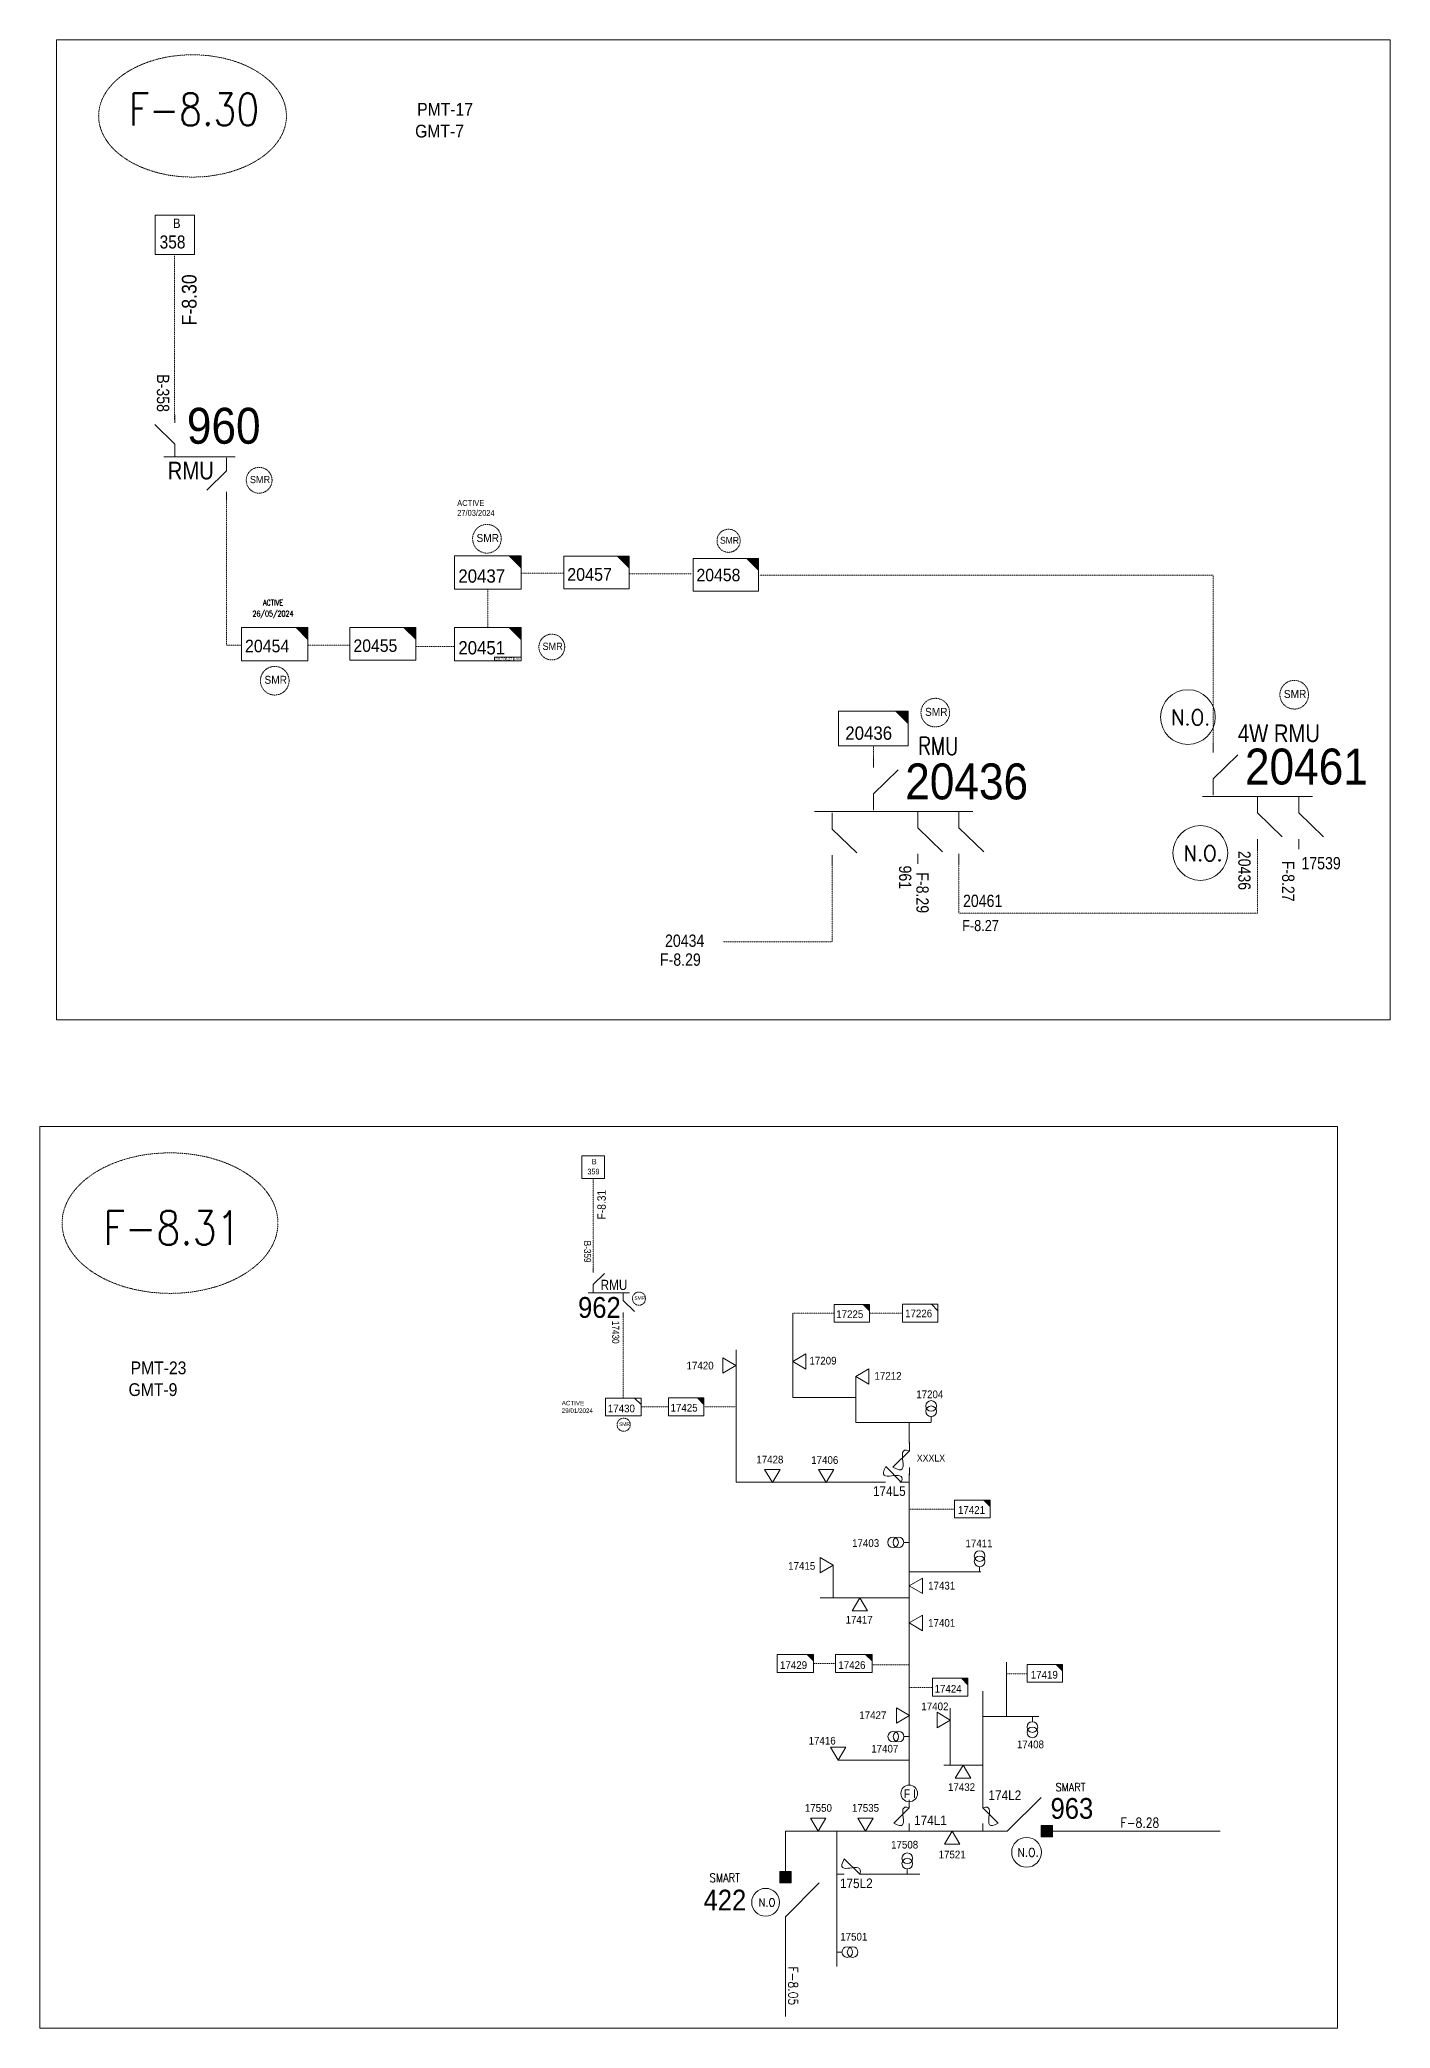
# Model space of a CAD drawing. Header units: metres. Extents: x 65984 to 144644, y -19036 to 23726.
# Drawn here: x 96201 to 97136, y -5857 to -4480 of the extents above; entities that cross this region are included whole.
import ezdxf
from ezdxf.enums import TextEntityAlignment as Align

# ---------------------------------------------------------------- set-up
doc = ezdxf.new("R2010")
doc.units = ezdxf.units.M
doc.header["$MEASUREMENT"] = 0
doc.linetypes.add('DGN Style 2', pattern=[0.023128, 0, -0.023128])
doc.linetypes.add('DGN Style 3', pattern=[0.013877, 0, -0.013877])
doc.layers.get('0').update_dxf_attribs({"color": 95, "lineweight": 40})
for name, color, linetype, lineweight in [('ABS', 7, 'Continuous', 40), ('ABS NUMBER', 112, 'Continuous', 30), ('CONTRACTOR NAME', 95, 'Continuous', 40), ('d_eos', 111, 'Continuous', 40), ('d_eos no', 121, 'Continuous', 40), ('d_fco', 5, 'Continuous', 40), ('d_fco text', 95, 'Continuous', 40), ('d_oh branch', 94, 'Continuous', 40), ('d_switch', 95, 'Continuous', 40), ('d_tf', 1, 'Continuous', 40), ('d_tf no', 6, 'Continuous', 40), ('d_tf_200', 1, 'Continuous', 40), ('d_ug cable', 95, 'Continuous', 40), ('d_unit sub', 7, 'Continuous', 40), ('EARTH FAULT INDICATOR', 95, 'Continuous', 40), ('FDR  1  05', 172, 'Continuous', 40), ('fedr no', 95, 'Continuous', 40), ('GRID STATION  04', 7, 'Continuous', 40), ('Level 37', 7, 'Continuous', 0), ('O H MAIN FEEDER', 4, 'Continuous', 100), ('SW N O', 114, 'Continuous', 30)]:
    doc.layers.add(name, color=color, linetype=linetype, lineweight=lineweight)
doc.styles.add('NASKHF', font='naskhf.shx', dxfattribs={"height": 8})
doc.styles.add('Style-Andalus', font='andlso.ttf')
doc.styles.add('Style-Arial', font='arial.ttf')
doc.styles.add('Style-ENGINEERING', font='ENGINEERING.shx')
doc.styles.add('Style-msdefault', font='msdefault.shx')
doc.styles.add('Style-simplex', font='simplex.shx')
doc.styles.add('Style-STANDARD', font='STANDARD.shx')

# ---------------------------------------------------------------- blocks, each defined once
blk = doc.blocks.new('*U1112')
at = {"layer": 'd_eos', "color": 2, "linetype": 'Continuous', "lineweight": 13, "ltscale": 1.349475}
for p, q in [((-10.92, 12.05), (-10.92, 14.82)), ((-10.92, 4.75), (-4.06, 11.41)), ((-10.93, 0.2), (-10.93, 4.75)), ((-13.93, -0.16), (10.87, -0.16)), ((7.07, -0.16), (7.07, -4.72)), ((7.08, -4.72), (13.94, -11.38)), ((7.07, -12.02), (7.07, -14.78))]:
    blk.add_line(p, q, dxfattribs=at)
at = {"layer": 'd_ug cable', "color": 2, "linetype": 'DGN Style 2', "lineweight": 13, "flags": 128}
blk.add_lwpolyline([(7.07, -14.78), (7.07, -14.78)], close=True, dxfattribs=at)
blk = doc.blocks.new('TF_8')
at = {"color": 0, "linetype": 'ByBlock', "lineweight": -2}
blk.add_line((6.3, 4.95), (9.9, 1.35), dxfattribs=at)
blk.add_3dface([(-10.1, 4.95), (9.9, 4.95), (9.9, -5.05), (-10.1, -5.05)], dxfattribs=at)
blk = doc.blocks.new('exist.us-1000kva')
at = {"color": 0, "linetype": 'ByBlock', "lineweight": -2, "flags": 128}
blk.add_lwpolyline([(40, 12.9), (32.8, 20), (40, 20)], close=True, dxfattribs=at)
at = {"color": 0, "linetype": 'ByBlock', "lineweight": -2, "extrusion": (0, 0, -1)}
blk.add_solid([(-40, 12.9), (-32.8, 20), (-40, 20)], dxfattribs=at)
at = {"color": 0, "linetype": 'ByBlock', "lineweight": -2, "xscale": 2, "yscale": 2}
blk.add_blockref('TF_8', (20.2, 10.1), dxfattribs=at)
blk = doc.blocks.new('*U1105')
at = {"layer": 'd_eos', "color": 2, "linetype": 'Continuous', "lineweight": 13, "ltscale": 0.780946}
for p, q in [((-10.9, 12), (-10.9, 14.8)), ((-10.9, 4.8), (-4.1, 11.4)), ((-10.9, 0.2), (-10.9, 4.8)), ((-13.9, -0.2), (10.9, -0.2)), ((7.1, -0.2), (7.1, -4.7)), ((7.1, -4.7), (13.9, -11.4)), ((7.1, -12), (7.1, -14.8))]:
    blk.add_line(p, q, dxfattribs=at)
at = {"layer": 'd_ug cable', "color": 2, "linetype": 'DGN Style 2', "lineweight": 13, "flags": 128}
blk.add_lwpolyline([(7.1, -14.8), (7.1, -14.8)], close=True, dxfattribs=at)
blk = doc.blocks.new('TFU_87')
at = {"layer": 'd_tf_200', "color": 6, "linetype": 'Continuous', "lineweight": 13}
blk.add_line((0, 10), (0, 0), dxfattribs=at)
at = {"layer": 'd_tf_200', "color": 6, "linetype": 'Continuous', "lineweight": 13, "extrusion": (0, 0, -1)}
for centre in [(0, 30), (0, 20)]:
    blk.add_circle(centre, 10, dxfattribs=at)
blk = doc.blocks.new('*U1012')
at = {"layer": 'd_fco', "color": 7, "linetype": 'Continuous', "lineweight": 13}
blk.add_line((-4.6, 4.2), (-10.1, 4.2), dxfattribs=at)
at = {"layer": 'd_fco', "color": 7, "linetype": 'Continuous', "lineweight": 13, "flags": 128}
blk.add_lwpolyline([(13, 4.2), (7.1, 4.2), (-4.4, -7.3)], dxfattribs=at)
at = {"layer": 'd_fco', "color": 7, "linetype": 'Continuous', "lineweight": 13}
blk.add_open_spline([(-4.4, -7.3), (-13, 7.7), (11.6, -7.7), (7.1, 4.2)], degree=3, dxfattribs=at)
blk = doc.blocks.new('*U1291')
at = {"layer": 'd_fco', "color": 6, "linetype": 'Continuous', "lineweight": 13}
blk.add_line((-4.6, 4.2), (-10.1, 4.2), dxfattribs=at)
at = {"layer": 'd_fco', "color": 6, "linetype": 'Continuous', "lineweight": 13, "flags": 128}
blk.add_lwpolyline([(13, 4.2), (7.1, 4.2), (-4.4, -7.3)], dxfattribs=at)
at = {"layer": 'd_fco', "color": 6, "linetype": 'Continuous', "lineweight": 13}
blk.add_open_spline([(-4.4, -7.3), (-13, 7.7), (11.6, -7.7), (7.1, 4.2)], degree=3, dxfattribs=at)
blk = doc.blocks.new('*U1006')
at = {"layer": 'EARTH FAULT INDICATOR', "color": 2, "linetype": 'Continuous', "lineweight": 13}
blk.add_circle((0.02, 0.13), 4, dxfattribs=at)
at = {"layer": 'EARTH FAULT INDICATOR', "color": 2, "lineweight": 13, "style": 'Style-Andalus', "width": 0.9}
blk.add_text('F I', height=4.234, dxfattribs=at).set_placement((-2.61, 2.11), align=Align.TOP_LEFT)
blk = doc.blocks.new('ABS2_1_1')
at = {"color": 0, "linetype": 'ByBlock', "lineweight": -2, "ltscale": 500}
for q in [(-29900, 43500), (0, 0)]:
    blk.add_line((0, 13600), q, dxfattribs=at)
at = {"color": 0, "linetype": 'ByBlock', "lineweight": -2, "ltscale": 500, "flags": 128}
for points in [[(5000, 43600), (-5000, 43600), (-5000, 53600), (5000, 53600)], [(3791, 49653), (3791, 49653), (3791, 49653)]]:
    blk.add_lwpolyline(points, close=True, dxfattribs=at)
at = {"color": 0, "linetype": 'ByBlock', "lineweight": -2, "ltscale": 500}
for points in [[(5000, 43600), (-5000, 43600), (5000, 53600), (-5000, 53600)], [(3791, 49653), (3791, 49653), (3791, 49653)]]:
    blk.add_solid(points, dxfattribs=at)
blk = doc.blocks.new('TRA1_1250')
at = {"layer": 'd_tf', "color": 6, "linetype": 'Continuous', "lineweight": 13, "ltscale": 0.000310849, "flags": 128}
blk.add_lwpolyline([(10, -17), (0, 0), (-10, -17)], close=True, dxfattribs=at)
blk = doc.blocks.new('TRA1_1249')
at = {"layer": 'd_tf', "color": 6, "linetype": 'Continuous', "lineweight": 13, "ltscale": 0.000310849, "xscale": 1.000046566207833, "yscale": 1.000046566207833, "zscale": 1.000046566207833, "rotation": 180}
blk.add_blockref('TRA1_1250', (0, 0), dxfattribs=at)
blk = doc.blocks.new('*U3485')
at = {"layer": 'SW N O', "color": 3, "lineweight": 13, "ltscale": 0.426762}
blk.add_circle((0, 0), 16.8, dxfattribs=at)
at = {"layer": 'SW N O', "color": 3, "lineweight": 13, "style": 'Style-STANDARD'}
blk.add_text('N.O.', height=9.6, dxfattribs=at).set_placement((1.7, -0.2), align=Align.MIDDLE_CENTER)
blk = doc.blocks.new('*U3486')
at = {"layer": 'SW N O', "color": 3, "lineweight": 13, "ltscale": 0.426762}
blk.add_circle((0, 0), 16.8, dxfattribs=at)
at = {"layer": 'SW N O', "color": 3, "lineweight": 13, "style": 'Style-STANDARD'}
blk.add_text('N.O', height=9.6, dxfattribs=at).set_placement((1.7, -0.2), align=Align.MIDDLE_CENTER)
blk = doc.blocks.new('*U4099')
at = {"layer": 'SW N O', "color": 3, "lineweight": 13, "ltscale": 0.426762}
blk.add_circle((0, 0), 16.8, dxfattribs=at)
at = {"layer": 'SW N O', "color": 3, "lineweight": 13, "style": 'Style-STANDARD'}
blk.add_text('N.O.', height=9.6, dxfattribs=at).set_placement((1.7, -0.2), align=Align.MIDDLE_CENTER)

msp = doc.modelspace()

# ---------------------------------------------------------------- linework, layer by layer
at = {"layer": 'CONTRACTOR NAME', "color": 2, "lineweight": 13, "ltscale": 0.498271, "flags": 128}
for points in [[(96529.4, -4909.8), (96516, -4909.8), (96516, -4907.3), (96529.4, -4907.3)], [(96534.4, -4909.8), (96529.4, -4909.8), (96529.4, -4907.3), (96534.4, -4907.3)]]:
    msp.add_lwpolyline(points, close=True, dxfattribs=at)
at = {"layer": 'd_eos', "color": 2, "linetype": 'Continuous', "lineweight": 13, "ltscale": 1.556629}
for p, q in [((97013.6, -4973.4), (97013.6, -4966.5)), ((96778.4, -4983.7), (96778.4, -4976.8)), ((97013.6, -4991.5), (97030.7, -4975)), ((96778.4, -5001.9), (96795.5, -4985.3)), ((97013.6, -5002.9), (97013.6, -4991.5)), ((96778.4, -5013.2), (96778.4, -5001.9)), ((97006.1, -5003.8), (97082.3, -5003.8)), ((97044.2, -5003.8), (97044.2, -5015.1)), ((97072.8, -5003.8), (97072.8, -5015.1)), ((96737.5, -5014.1), (96847.1, -5014.1)), ((96749.8, -5015), (96749.8, -5026.3)), ((96809, -5014.1), (96809, -5025.4)), ((96809, -5025.4), (96826.1, -5042)), ((96837.6, -5014.1), (96837.6, -5025.4)), ((96837.6, -5025.4), (96854.7, -5042)), ((97044.2, -5015.1), (97061.3, -5031.7)), ((97072.8, -5015.1), (97089.9, -5031.7)), ((96749.8, -5026.3), (96766.8, -5042.9)), ((97044.2, -5033.3), (97044.2, -5040.2)), ((97072.8, -5033.3), (97072.8, -5040.2)), ((96749.8, -5044.5), (96749.8, -5051.4)), ((96809, -5043.6), (96809, -5050.5)), ((96837.6, -5043.6), (96837.6, -5050.5))]:
    msp.add_line(p, q, dxfattribs=at)
at = {"layer": 'd_oh branch', "color": 6, "linetype": 'Continuous', "lineweight": 13}
for p, q in [((96722.5, -5420), (96722.5, -5361.6)), ((96766.2, -5405.4), (96766.2, -5437.2)), ((96766.2, -5420), (96722.5, -5420)), ((96818.3, -5437.2), (96766.2, -5437.2)), ((96803.2, -5451.7), (96803.2, -5437.2)), ((96803.2, -5478.5), (96796.6, -5478.5)), ((96803.2, -5472.8), (96803.2, -5479.4)), ((96750.5, -5558.6), (96750.5, -5536)), ((96803.2, -5540.8), (96852.8, -5540.8)), ((96803.2, -5558.6), (96741.6, -5558.6)), ((96870.6, -5603.2), (96870.6, -5640.8)), ((96854.1, -5701.1), (96854.1, -5623.3)), ((96831.6, -5674.6), (96831.6, -5635)), ((96854.1, -5640.8), (96892.9, -5640.8)), ((96803.2, -5671.2), (96753.9, -5671.2)), ((96827.2, -5674.6), (96854.1, -5674.6)), ((96803.2, -5702.4), (96803.2, -5699.9)), ((96753, -5813.9), (96753, -5720.3)), ((96810.6, -5750.1), (96771.9, -5750.1))]:
    msp.add_line(p, q, dxfattribs=at)
at = {"layer": 'd_ug cable', "color": 88, "linetype": 'DGN Style 3', "lineweight": 13, "true_color": 0x175208}
for p, q in [((96511.4, -4860.1), (96511.4, -4886.8)), ((96563.7, -4849.1), (96534.5, -4849.1)), ((96609.2, -4849.7), (96652.4, -4849.7)), ((96387.3, -4898.9), (96415.6, -4898.9)), ((96461.9, -4899.9), (96487.9, -4899.9))]:
    msp.add_line(p, q, dxfattribs=at)
at = {"layer": 'd_ug cable', "color": 3, "linetype": 'DGN Style 3', "lineweight": 13}
msp.add_line((96778.4, -4976.8), (96778.4, -4968.8), dxfattribs=at)
at = {"layer": 'd_ug cable', "color": 6, "linetype": 'DGN Style 3', "lineweight": 13}
for p, q in [((96751.1, -5361.6), (96722.5, -5361.6)), ((96775.6, -5361.6), (96798.4, -5361.6)), ((96636.4, -5426.5), (96617.5, -5426.5)), ((96661, -5426.5), (96683.3, -5426.5)), ((96834.6, -5497.3), (96803.2, -5497.3)), ((96752.1, -5604.2), (96737, -5604.2)), ((96884.7, -5611.3), (96870.6, -5611.3)), ((96803.2, -5620.7), (96819.2, -5620.7))]:
    msp.add_line(p, q, dxfattribs=at)
at = {"layer": 'd_ug cable', "color": 88, "linetype": 'DGN Style 3', "lineweight": 13, "true_color": 0x175208, "flags": 128}
for points in [[(96294.6, -4742.8), (96294.6, -4628.5)], [(96340.7, -4899), (96330.5, -4899), (96330.5, -4798.4)], [(96699.7, -4850.6), (97013.6, -4850.6), (97013.6, -4966.5)], [(97044.2, -5040.2), (97044.2, -5084.6), (96837.6, -5084.6), (96837.6, -5050.5)]]:
    msp.add_lwpolyline(points, dxfattribs=at)
at = {"layer": 'd_ug cable', "color": 3, "linetype": 'DGN Style 3', "lineweight": 13, "flags": 128}
msp.add_lwpolyline([(96674.3, -5104.5), (96749.7, -5104.5), (96749.7, -5051.2)], dxfattribs=at)
at = {"layer": 'd_ug cable', "color": 6, "linetype": 'DGN Style 3', "lineweight": 13, "flags": 128}
for points in [[(96584.4, -5268.3), (96584.4, -5333.5)], [(96605.2, -5364.4), (96605.2, -5420.3)], [(96803.2, -5605), (96777.4, -5605)]]:
    msp.add_lwpolyline(points, dxfattribs=at)
at = {"layer": 'd_ug cable', "color": 2, "linetype": 'DGN Style 3', "lineweight": 13}
for centre, radius in [((96353.1, -4784.8), 8.93), ((96510.8, -4825.3), 9.92), ((96678.1, -4826.7), 8.02), ((96555.7, -4900.3), 8.93), ((96363.9, -4923.6), 9.92), ((97069.7, -4933.3), 9.92), ((96821.2, -4945.7), 9.92), ((96616.1, -5351.5), 4.56), ((96605.5, -5438.8), 4.56)]:
    msp.add_circle(centre, radius, dxfattribs=at)
at = {"layer": 'fedr no', "color": 82, "linetype": 'DGN Style 3', "lineweight": 13, "true_color": 0x1dc70e}
for centre, major_axis in [((96307, -4532.5), (65, 0)), ((96291.4, -5299.2), (74.7, 0))]:
    msp.add_ellipse(centre, major_axis=major_axis, ratio=0.651175, dxfattribs=at)
at = {"layer": 'GRID STATION  04', "color": 88, "linetype": 'Continuous', "lineweight": 13, "ltscale": 1.089814, "true_color": 0x175208, "flags": 128}
msp.add_lwpolyline([(96281.2, -4601.3), (96281.2, -4628.5), (96308.4, -4628.5), (96308.4, -4601.3)], close=True, dxfattribs=at)
at = {"layer": 'GRID STATION  04', "color": 6, "linetype": 'Continuous', "lineweight": 13, "ltscale": 0.63068, "flags": 128}
msp.add_lwpolyline([(96576.6, -5252.6), (96576.6, -5268.3), (96592.3, -5268.3), (96592.3, -5252.6)], close=True, dxfattribs=at)
at = {"layer": 'O H MAIN FEEDER', "color": 6, "lineweight": 13, "ltscale": 0.70316}
for p, q in [((96683.3, -5386.9), (96683.3, -5478.5)), ((96784.3, -5478.5), (96683.3, -5478.5)), ((96803.2, -5688.4), (96803.2, -5478.5)), ((96717.4, -5749.1), (96717.4, -5720.3))]:
    msp.add_line(p, q, dxfattribs=at)
at = {"layer": 'O H MAIN FEEDER', "color": 6, "lineweight": 13, "ltscale": 43.2}
msp.add_line((96868.3, -5720.3), (96717.4, -5720.3), dxfattribs=at)
at = {"layer": 'O H MAIN FEEDER', "color": 17, "lineweight": 13, "ltscale": 43.2}
msp.add_line((97018.4, -5720.3), (96900.1, -5720.3), dxfattribs=at)
at = {"layer": 'O H MAIN FEEDER', "color": 5, "lineweight": 13, "ltscale": 0.70316}
msp.add_line((96717.4, -5848.5), (96717.4, -5784), dxfattribs=at)
at = {"layer": 'O H MAIN FEEDER', "color": 140, "linetype": 'Continuous', "lineweight": 13, "flags": 128}
for points in [[(96212.7, -4479.8), (97136.1, -4479.8), (97136.1, -5158.4), (96212.7, -5158.4)], [(96201.2, -5232.4), (97099.7, -5232.4), (97099.7, -5856.7), (96201.2, -5856.7)]]:
    msp.add_lwpolyline(points, close=True, dxfattribs=at)

# ---------------------------------------------------------------- block references
at = {"layer": 'ABS', "color": 2, "linetype": 'Continuous', "lineweight": 13, "ltscale": 1.170551, "zscale": 0.0005193689142128212}
for p, xscale, yscale, rotation in [((96860.3, -5720.3), 0.0007842704371776844, 0.0007842704371776844, 269.9999853872725), ((96717.4, -5790.2), 0.0007842704371776845, -0.000784270437177685, 180.0000071997266)]:
    msp.add_blockref('ABS2_1_1', p, dxfattribs=dict(at, xscale=xscale, yscale=yscale, rotation=rotation))
at = {"layer": 'd_eos', "color": 2, "linetype": 'Continuous', "lineweight": 13, "ltscale": 1.349475, "xscale": 1.991606655732645, "yscale": 1.991606655732645, "zscale": 1.991606655732645, "rotation": 180}
msp.add_blockref('*U1112', (96308.7, -4768.9), dxfattribs=at)
at = {"layer": 'd_eos', "color": 2, "linetype": 'Continuous', "lineweight": 13, "ltscale": 0.780946, "xscale": 1.152550147993429, "yscale": 1.152550147993429, "zscale": 1.152550147993429}
msp.add_blockref('*U1105', (96597, -5347.3), dxfattribs=at)
at = {"layer": 'd_fco', "color": 7, "linetype": 'Continuous', "lineweight": 13, "extrusion": (0, 0, -1)}
for p, xscale, yscale, zscale, rotation in [((-96799.1, -5463.9), 0.9840266099502251, 0.9840266099502251, 0.9840266099502251, 90.0000000006002), ((-96791.1, -5474.6), 0.9265469129975201, 0.9265469129975201, 0.9265469129975201, 180.0000000006002), ((-96799.3, -5710.7), 0.9265469129975201, 0.9265469129975201, 0.9265469129975201, 90.00000000060015)]:
    msp.add_blockref('*U1012', p, dxfattribs=dict(at, xscale=xscale, yscale=yscale, zscale=zscale, rotation=rotation))
at = {"layer": 'd_fco', "color": 6, "linetype": 'Continuous', "lineweight": 13, "xscale": 0.9265469129975202, "yscale": 0.9265469129975202, "zscale": 0.9265469129975202, "rotation": 90.0000000006002}
msp.add_blockref('*U1291', (96858, -5710.7), dxfattribs=at)
at = {"layer": 'd_fco', "color": 6, "linetype": 'Continuous', "lineweight": 13, "extrusion": (0, 0, -1), "xscale": 0.9265469129975201, "yscale": 0.9265469129975201, "zscale": 0.9265469129975201, "rotation": 180.0000000006002}
msp.add_blockref('*U1291', (-96762.3, -5746.2), dxfattribs=at)
at = {"layer": 'd_tf', "color": 6, "linetype": 'Continuous', "lineweight": 13, "ltscale": 0.000310849, "xscale": 0.5327999999999999, "yscale": 0.5327999999999999, "zscale": 0.5327999999999999}
for p, rotation in [((96683.2, -5397.9), 89.99999999999999), ((96722.5, -5395.1), 269.9999999999999), ((96766.2, -5405.4), 269.9999999999999), ((96708.4, -5478.9), 359.9999999999999), ((96745.7, -5478.9), 359.9999999999999), ((96803.4, -5640.1), 89.99999999999997), ((96840.4, -5674.6), 180), ((96740.2, -5720.3), 359.9999999999999), ((96772.8, -5720.3), 359.9999999999999)]:
    msp.add_blockref('TRA1_1249', p, dxfattribs=dict(at, rotation=rotation))
at = {"layer": 'd_tf', "color": 6, "linetype": 'Continuous', "lineweight": 13, "ltscale": 0.000310849, "extrusion": (0, 0, -1), "xscale": 0.5327999999999999, "yscale": 0.5327999999999999, "zscale": 0.5327999999999999}
for p, rotation in [((-96750.5, -5536), 270), ((-96803.2, -5550.3), 89.99999999999997), ((-96768.9, -5558.6), 180), ((-96803.2, -5576.1), 89.99999999999997), ((-96831.5, -5643.3), 269.9999999999999), ((-96832.8, -5720.3), 179.9999999999999)]:
    msp.add_blockref('TRA1_1249', p, dxfattribs=dict(at, rotation=rotation))
msp.add_blockref('TRA1_1249', (-96753.9, -5671.2), dxfattribs=at)
at = {"layer": 'd_tf no', "color": 2, "linetype": 'Continuous', "lineweight": 13, "xscale": 1.147466245546056, "yscale": 1.147466245546056, "zscale": 0.9557289750301914, "rotation": 359.9999999999999}
msp.add_blockref('exist.us-1000kva', (96341, -4909.8), dxfattribs=at)
at = {"layer": 'd_tf_200', "color": 6, "linetype": 'Continuous', "lineweight": 13, "xscale": 0.3687225983912771, "yscale": 0.3687225983912771, "zscale": 0.3687225983912771}
for p, rotation in [((96818.3, -5436.9), 359.9999999999999), ((96803, -5520.3), 89.99999999999984), ((96851.9, -5540.8), 359.9999999999999), ((96888.4, -5640.8), 179.9999999999998), ((96803.2, -5654.8), 89.99999999999999), ((96752.9, -5804), 269.9999999999998)]:
    msp.add_blockref('TFU_87', p, dxfattribs=dict(at, rotation=rotation))
at = {"layer": 'd_tf_200', "color": 6, "linetype": 'Continuous', "lineweight": 13, "extrusion": (0, 0, -1), "xscale": 0.3687225983912771, "yscale": 0.3687225983912771, "zscale": 0.3687225983912771, "rotation": 359.9999999999999}
msp.add_blockref('TFU_87', (-96801.8, -5750.1), dxfattribs=at)
at = {"layer": 'd_unit sub', "color": 2, "linetype": 'Continuous', "lineweight": 13, "xscale": 1.207851585135741, "yscale": 1.207851585135741, "zscale": 1.061921083366879, "rotation": 359.9999999999999}
msp.add_blockref('exist.us-1000kva', (96754.2, -4968.8), dxfattribs=at)
at = {"layer": 'EARTH FAULT INDICATOR', "color": 2, "linetype": 'Continuous', "lineweight": 13, "xscale": 1.44, "yscale": 1.44, "zscale": 1.44}
msp.add_blockref('*U1006', (96803.1, -5694.3), dxfattribs=at)
at = {"layer": 'FDR  1  05', "color": 2, "linetype": 'Continuous', "lineweight": 13, "rotation": 359.9999999999999}
for name, p, xscale, yscale, zscale in [('exist.us-1000kva', (96488.4, -4860.1), 1.152615552171592, 1.152615552171592, 1.061921083366879), ('exist.us-1000kva', (96653.6, -4861.6), 1.13241940480493, 1.13241940480493, 0.9557289750301914), ('exist.us-1000kva', (96488.4, -4909.8), 1.152615552171592, 1.152615552171592, 1.061921083366879), ('TF_8', (96605.3, -5426.4), 1.229075327970925, 1.229075327970925, 0.6145376639854626)]:
    msp.add_blockref(name, p, dxfattribs=dict(at, xscale=xscale, yscale=yscale, zscale=zscale))
at = {"layer": 'FDR  1  05', "color": 88, "linetype": 'Continuous', "lineweight": 13, "true_color": 0x175208, "zscale": 0.9557289750301914, "rotation": 359.9999999999999}
for p, xscale, yscale in [((96564.1, -4859.9), 1.127662261948678, 1.127662261948678), ((96416, -4909.4), 1.137564885853606, 1.137564885853606)]:
    msp.add_blockref('exist.us-1000kva', p, dxfattribs=dict(at, xscale=xscale, yscale=yscale))
at = {"layer": 'FDR  1  05', "color": 6, "linetype": 'Continuous', "lineweight": 13, "zscale": 0.6145376639854626, "rotation": 359.9999999999999}
for name, p, xscale, yscale in [('exist.us-1000kva', (96751.1, -5367.8), 0.6145376639854626, 0.6145376639854626), ('TF_8', (96810.9, -5361.5), 1.229075327970925, 1.229075327970925), ('exist.us-1000kva', (96636.4, -5432.6), 0.6145376639854626, 0.6145376639854626), ('exist.us-1000kva', (96834.6, -5503.4), 0.6145376639854626, 0.6145376639854626), ('exist.us-1000kva', (96711.7, -5610.5), 0.6320830608001375, 0.6320830608001375), ('exist.us-1000kva', (96752.1, -5610.5), 0.6320830608001375, 0.6320830608001375), ('exist.us-1000kva', (96819.2, -5626.7), 0.6145376639854626, 0.6145376639854626), ('exist.us-1000kva', (96884.7, -5617.2), 0.6145376639854626, 0.6145376639854626)]:
    msp.add_blockref(name, p, dxfattribs=dict(at, xscale=xscale, yscale=yscale))
at = {"layer": 'SW N O', "color": 3, "lineweight": 13}
for name, p, xscale, yscale, zscale in [('*U3485', (96996.1, -4948.8), 1.127615533785409, 1.127615533785409, 1.127615533785409), ('*U3485', (97004.7, -5042.9), 1.127615533785409, 1.127615533785409, 1.127615533785409), ('*U4099', (96884.4, -5734.9), 0.6146514315409548, 0.6146514315409548, 0.6146514315409548), ('*U3486', (96703.7, -5769.5), 0.5728388813453792, 0.5728388813453792, 0.5728388813453792)]:
    msp.add_blockref(name, p, dxfattribs=dict(at, xscale=xscale, yscale=yscale, zscale=zscale))

# ---------------------------------------------------------------- texts
at = {"layer": 'ABS NUMBER', "color": 2, "lineweight": 13, "style": 'Style-Arial', "width": 0.88}
for s, p in [('963', (96901, -5697.3)), ('422', (96660.8, -5760.8))]:
    msp.add_text(s, height=14.4, rotation=360, dxfattribs=at).set_placement(p, align=Align.TOP_LEFT)
at = {"layer": 'CONTRACTOR NAME', "color": 2, "lineweight": 13, "style": 'Style-msdefault', "width": 0.945946}
for s, height, p in [('2017.08.27', 1.7, (96516.5, -4907.7)), ('JTC', 1.42, (96530.3, -4907.8))]:
    msp.add_text(s, height=height, dxfattribs=at).set_placement(p, align=Align.TOP_LEFT)
at = {"layer": 'd_eos no', "color": 7, "linetype": 'Continuous', "lineweight": 13, "style": 'Style-Arial', "width": 0.88}
for s, p in [('PMT-17', (96462.5, -4523.5)), ('GMT-7', (96461.1, -4538.6)), ('PMT-23', (96264.1, -5395)), ('GMT-9', (96262.7, -5410.1))]:
    msp.add_text(s, height=8.84, dxfattribs=at).set_placement(p, align=Align.TOP_LEFT)
at = {"layer": 'd_eos no', "color": 2, "linetype": 'Continuous', "lineweight": 13, "style": 'Style-Arial', "width": 0.88}
msp.add_text('960', height=24.88, dxfattribs=at).set_placement((96354.1, -4759.5), align=Align.RIGHT)
for s, p in [('20461', (97035.6, -4970.6)), ('20436', (96800.4, -4980.9))]:
    msp.add_text(s, height=24.88, dxfattribs=at).set_placement(p, align=Align.TOP_LEFT)
msp.add_text('962', height=14.4, dxfattribs=at).set_placement((96573.9, -5364.8))
at = {"layer": 'd_fco text', "color": 7, "linetype": 'Continuous', "lineweight": 13, "style": 'Style-msdefault', "width": 0.916667}
msp.add_text('174L5', height=6.65, dxfattribs=at).set_placement((96800.7, -5488.1), align=Align.RIGHT)
at = {"layer": 'd_fco text', "color": 6, "linetype": 'Continuous', "lineweight": 13, "style": 'Style-msdefault', "width": 0.916667}
msp.add_text('174L2', height=6.65, dxfattribs=at).set_placement((96880.7, -5698.7), align=Align.RIGHT)
at = {"layer": 'd_fco text', "color": 7, "linetype": 'Continuous', "lineweight": 13, "style": 'Style-msdefault', "width": 0.916667}
msp.add_text('174L1', height=6.65, dxfattribs=at).set_placement((96806.5, -5716.1))
at = {"layer": 'd_fco text', "color": 6, "linetype": 'Continuous', "lineweight": 13, "style": 'Style-msdefault', "width": 0.916667}
msp.add_text('175L2', height=6.65, dxfattribs=at).set_placement((96755.2, -5759.7))
at = {"layer": 'd_switch', "color": 88, "linetype": 'Continuous', "lineweight": 13, "true_color": 0x175208, "style": 'Style-msdefault', "width": 0.9}
msp.add_text('F-8.30', height=10.16, rotation=90, dxfattribs=at).set_placement((96299.6, -4642.2), align=Align.TOP_RIGHT)
at = {"layer": 'd_switch', "color": 7, "linetype": 'Continuous', "lineweight": 13, "style": 'Style-ENGINEERING', "width": 0.857143}
msp.add_text('20436', height=8.53, rotation=270, dxfattribs=at).set_placement((97039.5, -5041.4), align=Align.TOP_LEFT)
at = {"layer": 'd_switch', "color": 30, "linetype": 'Continuous', "lineweight": 13, "style": 'Style-ENGINEERING', "width": 0.857143}
msp.add_text('17539', height=8.53, dxfattribs=at).set_placement((97074.7, -5045.7), align=Align.TOP_LEFT)
at = {"layer": 'd_switch', "color": 6, "linetype": 'Continuous', "lineweight": 13, "style": 'Style-msdefault', "width": 0.9}
msp.add_text('F-8.31', height=5.88, rotation=90, dxfattribs=at).set_placement((96587.2, -5276.2), align=Align.TOP_RIGHT)
at = {"layer": 'd_tf no', "color": 1, "linetype": 'Continuous', "lineweight": 40, "style": 'Style-msdefault', "width": 0.945946}
for height, p in [(4.99, (96346.7, -4781.8)), (5.54, (96503.6, -4822)), (4.99, (96549.3, -4897.3)), (5.54, (96356.8, -4920.2)), (5.54, (96814.1, -4942.4)), (5.54, (97062.5, -4930)), (2.43, (96612.9, -5349.9)), (2.43, (96602.3, -5437.2))]:
    msp.add_text('SMR', height=height, dxfattribs=at).set_placement(p, align=Align.TOP_LEFT)
at = {"layer": 'd_tf no', "color": 121, "linetype": 'Continuous', "lineweight": 13, "style": 'Style-msdefault', "width": 0.945946}
msp.add_text('20437', height=9.21, dxfattribs=at).set_placement((96491, -4846.5), align=Align.TOP_LEFT)
at = {"layer": 'd_tf no', "color": 88, "linetype": 'Continuous', "lineweight": 13, "true_color": 0x175208, "style": 'Style-msdefault', "width": 0.945946}
for s, height, p in [('20457', 8.8, (96566.4, -4845.6)), ('20455', 8.63, (96418.4, -4895))]:
    msp.add_text(s, height=height, dxfattribs=at).set_placement(p, align=Align.TOP_LEFT)
at = {"layer": 'd_tf no', "color": 2, "linetype": 'Continuous', "lineweight": 13, "style": 'Style-msdefault', "width": 0.945946}
for s, height, p in [('20458', 8.63, (96655.9, -4846.1)), ('20454', 8.72, (96343.3, -4895.2)), ('20451', 9.21, (96491, -4896.2)), ('20436', 9.21, (96758.9, -4955.3))]:
    msp.add_text(s, height=height, dxfattribs=at).set_placement(p, align=Align.TOP_LEFT)
at = {"layer": 'd_tf no', "color": 6, "linetype": 'Continuous', "lineweight": 13, "style": 'Style-msdefault', "width": 0.945946}
for s, p in [('17225', (96752.6, -5359.6)), ('17226', (96800.3, -5359.1)), ('17420', (96649, -5395.2)), ('17209', (96734.1, -5391.8)), ('17212', (96779.1, -5402.3)), ('17425', (96637.9, -5424.4)), ('17204', (96808, -5415.1)), ('17428', (96697.3, -5460.3)), ('17406', (96735.3, -5460.6)), ('17421', (96836.9, -5495.2)), ('17403', (96763.6, -5518.1)), ('17411', (96842.1, -5518.3)), ('17417', (96759.1, -5571.2)), ('17429', (96713.7, -5602.6)), ('17426', (96754.1, -5602.6)), ('17419', (96887.3, -5609.3)), ('17424', (96820.7, -5619)), ('17427', (96768.6, -5637.3)), ('17408', (96877.7, -5657.5)), ('17432', (96830, -5687.1)), ('17550', (96730.9, -5701.5)), ('17535', (96763.5, -5701.5)), ('17501', (96755.4, -5790.7))]:
    msp.add_text(s, height=5.33, dxfattribs=at).set_placement(p, align=Align.TOP_LEFT)
at = {"layer": 'd_tf no', "color": 131, "linetype": 'Continuous', "lineweight": 13, "style": 'Style-msdefault', "width": 0.945946}
msp.add_text('17430', height=5.33, dxfattribs=at).set_placement((96594.5, -5424.9), align=Align.TOP_LEFT)
at = {"layer": 'd_tf no', "color": 7, "linetype": 'Continuous', "lineweight": 13, "style": 'Style-msdefault', "width": 0.945946}
msp.add_text('XXXLX', height=4.8, dxfattribs=at).set_placement((96808.4, -5459.5), align=Align.TOP_LEFT)
at = {"layer": 'd_tf no', "color": 6, "linetype": 'Continuous', "lineweight": 13, "style": 'Style-msdefault', "width": 0.945946}
for s, p in [('17415', (96738.1, -5533.9)), ('17431', (96835, -5547.6)), ('17401', (96835, -5573.4)), ('17402', (96830.3, -5631.2)), ('17407', (96795.6, -5660.5))]:
    msp.add_text(s, height=5.33, dxfattribs=at).set_placement(p, align=Align.TOP_RIGHT)
for s, p in [('17416', (96733.5, -5660.3)), ('17508', (96790.6, -5732.3)), ('17521', (96823.5, -5739.1))]:
    msp.add_text(s, height=5.33, dxfattribs=at).set_placement(p)
at = {"layer": 'd_tf no', "color": 121, "linetype": 'Continuous', "lineweight": 40, "insert": (96490.2, -4798.5), "char_height": 4.102, "attachment_point": 1, "style": 'NASKHF'}
msp.add_mtext('\\Fmsdefault;\\H1x;\\W0.945946;ACTIVE\\P27/03/2024', dxfattribs=at)
at = {"layer": 'd_tf no', "color": 1, "lineweight": 13, "insert": (96672.2, -4824), "char_height": 4.749, "attachment_point": 1, "style": 'NASKHF'}
msp.add_mtext('\\Fmsdefault;\\H1x;\\W0.925;SMR\\P', dxfattribs=at)
at = {"layer": 'd_tf no', "color": 111, "linetype": 'Continuous', "lineweight": 13, "insert": (96362.7, -4874), "char_height": 3.802, "attachment_point": 5, "line_spacing_factor": 1.2, "style": 'Style-STANDARD'}
msp.add_mtext('\\H1x;\\W0.909091;ACTIVE\\P26/05/2024', dxfattribs=at)
at = {"layer": 'd_tf no', "color": 131, "linetype": 'Continuous', "lineweight": 40, "insert": (96562.6, -5422.3), "char_height": 3.128, "attachment_point": 1, "style": 'NASKHF'}
msp.add_mtext('\\Fmsdefault;\\H1x;\\W0.945946;ACTIVE\\P29/01/2024', dxfattribs=at)
at = {"layer": 'd_ug cable', "color": 234, "linetype": 'DGN Style 3', "lineweight": 13, "style": 'Style-ENGINEERING', "width": 0.857143}
msp.add_text('B-358', height=8.53, rotation=270, dxfattribs=at).set_placement((96282.3, -4737.5), align=Align.RIGHT)
at = {"layer": 'fedr no', "color": 6, "linetype": 'Continuous', "lineweight": 13, "style": 'Style-STANDARD', "width": 0.909091}
for s, height, p in [('F-8.30', 22.31, (96308, -4528)), ('F-8.31', 23.54, (96292.8, -5302.5))]:
    msp.add_text(s, height=height, dxfattribs=at).set_placement(p, align=Align.MIDDLE_CENTER)
at = {"layer": 'fedr no', "color": 2, "linetype": 'Continuous', "lineweight": 13, "width": 0.909091}
for s, height, rotation, style, p in [('SMART', 5.36, 360, 'Style-simplex', (96914.8, -5689.8)), ('SMART', 5.96, 360, 'Style-STANDARD', (96675.5, -5752.6)), ('F-8.05', 6.62, 270, 'Style-STANDARD', (96722.8, -5827.4))]:
    msp.add_text(s, height=height, rotation=rotation, dxfattribs=dict(at, style=style)).set_placement(p, align=Align.MIDDLE_CENTER)
at = {"layer": 'fedr no', "color": 2, "linetype": 'Continuous', "lineweight": 13, "style": 'Style-STANDARD', "width": 0.909091}
msp.add_text('F-8.28', height=6.62, dxfattribs=at).set_placement((96962.9, -5714.4), align=Align.MIDDLE_CENTER)
at = {"layer": 'GRID STATION  04', "color": 88, "linetype": 'Continuous', "lineweight": 13, "true_color": 0x175208, "style": 'Style-msdefault', "width": 0.888889}
for s, height, p in [('B', 6.66, (96293.4, -4610.2)), ('358', 9.02, (96284.2, -4624.3))]:
    msp.add_text(s, height=height, dxfattribs=at).set_placement(p)
at = {"layer": 'GRID STATION  04', "color": 6, "linetype": 'Continuous', "lineweight": 13, "style": 'Style-msdefault', "width": 0.888889}
for s, p in [('B', (96583.4, -5254.7)), ('359', (96580.4, -5261.6))]:
    msp.add_text(s, height=3.86, dxfattribs=at).set_placement(p, align=Align.TOP_LEFT)
at = {"layer": 'Level 37', "color": 2, "linetype": 'Continuous', "lineweight": 13, "style": 'Style-msdefault', "width": 0.86}
msp.add_text('RMU', height=12.19, rotation=359.9996, dxfattribs=at).set_placement((96289.8, -4772), align=Align.TOP_LEFT)
msp.add_text('4W RMU ', height=12.19, rotation=0.0004, dxfattribs=at).set_placement((97091.4, -4953.9), align=Align.TOP_RIGHT)
at = {"layer": 'Level 37', "color": 2, "linetype": 'Continuous', "lineweight": 13, "style": 'Style-STANDARD', "width": 0.854701}
msp.add_text('RMU', height=12.42, dxfattribs=at).set_placement((96823.3, -4968.8), align=Align.MIDDLE_CENTER)
at = {"layer": 'Level 37', "color": 7, "linetype": 'Continuous', "lineweight": 13, "style": 'Style-ENGINEERING', "width": 0.857143}
msp.add_text('961', height=8.53, rotation=270, dxfattribs=at).set_placement((96796.1, -5051.6))
at = {"layer": 'Level 37', "color": 2, "linetype": 'Continuous', "lineweight": 13, "style": 'Style-ENGINEERING', "width": 0.857143}
for s, p in [('F-8.27', (97061.3, -5048.3)), ('F-8.29', (96808.1, -5056.3))]:
    msp.add_text(s, height=8.53, rotation=270, dxfattribs=at).set_placement(p)
at = {"layer": 'Level 37', "color": 7, "linetype": 'Continuous', "lineweight": 13, "style": 'Style-ENGINEERING', "width": 0.857143}
for s, p in [('20461', (96840.4, -5080.3)), ('20434', (96634.1, -5107.9))]:
    msp.add_text(s, height=8.53, dxfattribs=at).set_placement(p)
at = {"layer": 'Level 37', "color": 2, "linetype": 'Continuous', "lineweight": 13, "ltscale": 0.9, "style": 'Style-ENGINEERING', "width": 0.857143}
msp.add_text('F-8.27', height=7.68, rotation=360, dxfattribs=at).set_placement((96839.8, -5097))
at = {"layer": 'Level 37', "color": 55, "linetype": 'Continuous', "lineweight": 13, "style": 'Style-ENGINEERING', "width": 0.857143}
msp.add_text('F-8.29', height=8.53, dxfattribs=at).set_placement((96630.6, -5121))
at = {"layer": 'Level 37', "color": 7, "linetype": 'Continuous', "lineweight": 13, "style": 'Style-ENGINEERING', "width": 0.857143}
for s, p in [('B-359', (96582.9, -5311.4)), ('17430', (96602.4, -5366.9))]:
    msp.add_text(s, height=4.94, rotation=270, dxfattribs=at).set_placement(p, align=Align.TOP_LEFT)
at = {"layer": 'Level 37', "color": 2, "linetype": 'Continuous', "lineweight": 13, "style": 'Style-msdefault', "width": 0.86}
msp.add_text('RMU', height=7.06, rotation=359.9996, dxfattribs=at).set_placement((96608, -5345.5), align=Align.RIGHT)

doc.saveas('drawing.dxf')
